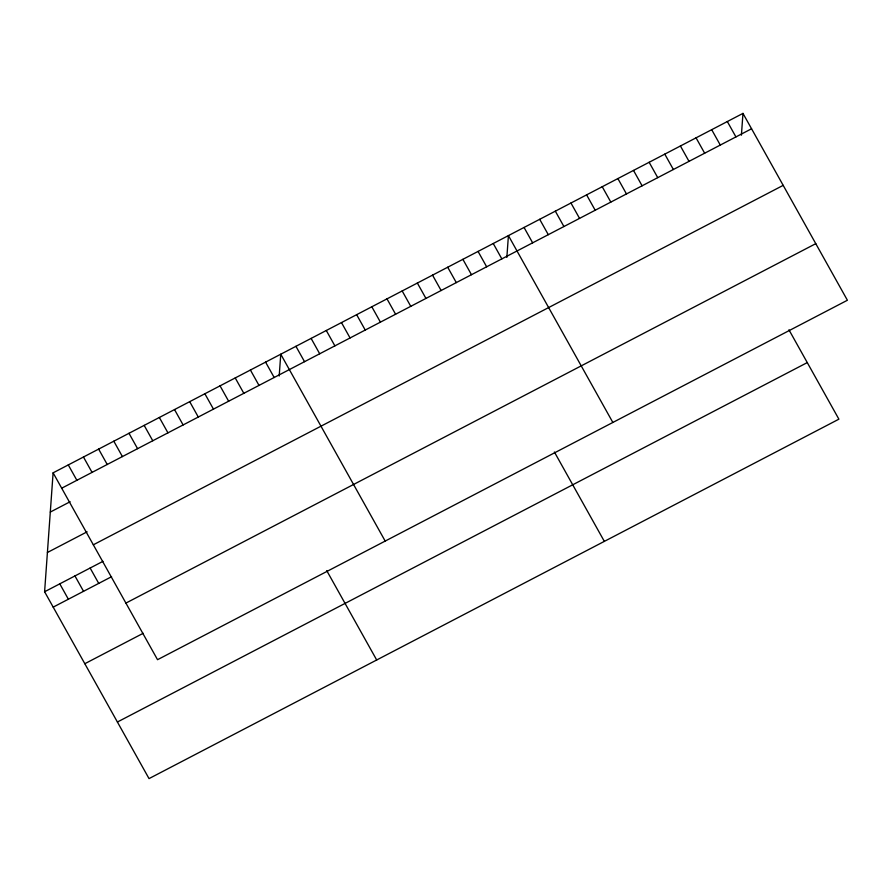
<?xml version="1.0" encoding="UTF-8"?>
<svg xmlns="http://www.w3.org/2000/svg" width="892" height="892" viewBox="0 0 892 892"><rect width="100%" height="100%" fill="white"/><g stroke="black" fill="none" stroke-linecap="round" stroke-linejoin="round"><path stroke-width="1.34" d="M788.941 329.795L838.893 419.173L149.031 778.604L44.6 591.753L53.107 472.827L742.969 113.395L847.4 300.247L157.538 659.69L53.107 472.827M279.196 376.011L280.757 354.213L385.188 541.076M506.857 257.398L508.418 235.6L612.849 422.462M741.408 135.194L742.969 113.395M61.704 488.203L751.566 128.771M50.298 512.075L70.145 501.728M47.41 552.505L87.104 531.822M93.326 544.8L783.187 185.358M44.6 591.753L102.97 561.336M53.197 607.129L111.567 576.711M125.906 603.092L815.779 243.661M84.818 663.715L143.199 633.298M117.409 722.018L807.271 362.587M727.337 121.546L735.922 136.922M711.693 129.686L720.29 145.073M696.061 137.836L704.658 153.212M680.418 145.987L689.014 161.363M664.785 154.126L673.382 169.513M649.142 162.277L657.738 177.653M633.51 170.428L642.106 185.804M617.877 178.567L626.474 193.954M602.234 186.718L610.83 202.105M586.601 194.869L595.198 210.244M570.958 203.008L579.555 218.395M555.326 211.159L563.922 226.546M539.693 219.309L548.29 234.685M524.05 227.449L532.647 242.836M493.243 243.505L501.839 258.892M478.056 251.421L486.653 266.797M462.881 259.327L471.478 274.703M554.389 451.999L604.341 541.377M447.706 267.232L456.303 282.608M432.531 275.137L441.127 290.524M417.356 283.043L425.952 298.43M402.18 290.948L410.766 306.335M386.994 298.865L395.591 314.24M371.819 306.77L380.416 322.146M356.644 314.675L365.241 330.062M341.469 322.581L350.065 337.968M326.294 330.486L334.89 345.873M311.118 338.402L319.704 353.778M295.932 346.308L304.529 361.684M265.582 362.119L274.178 377.506M250.407 370.024L259.003 385.411M235.232 377.94L243.828 393.316M326.728 570.612L376.692 659.991M220.045 385.846L228.642 401.222M204.87 393.751L213.467 409.138M189.695 401.656L198.292 417.043M174.52 409.562L183.116 424.949M159.345 417.478L167.941 432.854M144.169 425.384L152.766 440.76M128.983 433.289L137.58 448.676M113.808 441.194L122.405 456.581M98.633 449.1L107.23 464.487M83.458 457.016L92.054 472.392M68.283 464.922L76.879 480.297M90.137 568.026L98.722 583.401M74.95 575.931L83.547 591.318M59.775 583.836L68.372 599.223"/></g></svg>
